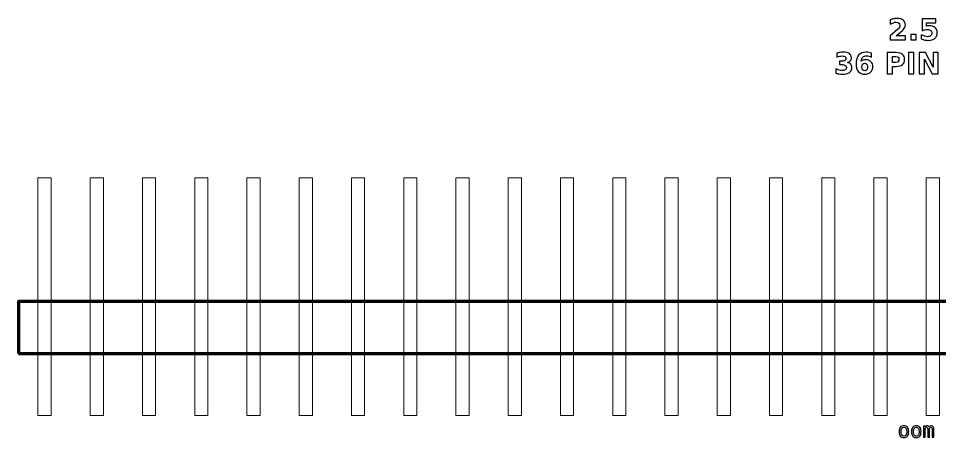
# Model space of a CAD drawing. Header units: centimetres. Extents: x -15.07 to -5.93, y -15.74 to -13.7.
# Drawn here: x -15.072 to -10.594, y -15.735 to -13.698 of the extents above; entities that cross this region are included whole.
import ezdxf

# ---------------------------------------------------------------- set-up
doc = ezdxf.new("R2010")
doc.units = ezdxf.units.CM
doc.header["$MEASUREMENT"] = 0
doc.layers.add('Layer 1', color=7, linetype='Continuous')

msp = doc.modelspace()

# ---------------------------------------------------------------- linework, layer by layer
at = {"layer": 'Layer 1', "color": 7, "lineweight": 20}
for points in [[(-14.977, -15.627), (-14.913, -15.627), (-14.913, -14.473), (-14.977, -14.473), (-14.977, -15.627)], [(-14.723, -15.627), (-14.659, -15.627), (-14.659, -14.473), (-14.723, -14.473), (-14.723, -15.627)], [(-14.469, -15.627), (-14.405, -15.627), (-14.405, -14.473), (-14.469, -14.473), (-14.469, -15.627)], [(-14.215, -15.627), (-14.151, -15.627), (-14.151, -14.473), (-14.215, -14.473), (-14.215, -15.627)], [(-13.961, -15.627), (-13.897, -15.627), (-13.897, -14.473), (-13.961, -14.473), (-13.961, -15.627)], [(-13.707, -15.627), (-13.643, -15.627), (-13.643, -14.473), (-13.707, -14.473), (-13.707, -15.627)], [(-13.453, -15.627), (-13.389, -15.627), (-13.389, -14.473), (-13.453, -14.473), (-13.453, -15.627)], [(-13.199, -15.627), (-13.135, -15.627), (-13.135, -14.473), (-13.199, -14.473), (-13.199, -15.627)], [(-12.945, -15.627), (-12.881, -15.627), (-12.881, -14.473), (-12.945, -14.473), (-12.945, -15.627)], [(-12.691, -15.627), (-12.627, -15.627), (-12.627, -14.473), (-12.691, -14.473), (-12.691, -15.627)], [(-12.437, -15.627), (-12.373, -15.627), (-12.373, -14.473), (-12.437, -14.473), (-12.437, -15.627)], [(-12.183, -15.627), (-12.119, -15.627), (-12.119, -14.473), (-12.183, -14.473), (-12.183, -15.627)], [(-11.929, -15.627), (-11.865, -15.627), (-11.865, -14.473), (-11.929, -14.473), (-11.929, -15.627)], [(-11.675, -15.627), (-11.611, -15.627), (-11.611, -14.473), (-11.675, -14.473), (-11.675, -15.627)], [(-11.421, -15.627), (-11.357, -15.627), (-11.357, -14.473), (-11.421, -14.473), (-11.421, -15.627)], [(-11.167, -15.627), (-11.103, -15.627), (-11.103, -14.473), (-11.167, -14.473), (-11.167, -15.627)], [(-10.913, -15.627), (-10.849, -15.627), (-10.849, -14.473), (-10.913, -14.473), (-10.913, -15.627)], [(-10.659, -15.627), (-10.595, -15.627), (-10.595, -14.473), (-10.659, -14.473), (-10.659, -15.627)]]:
    msp.add_lwpolyline(points, close=True, dxfattribs=at)
at = {"layer": 'Layer 1', "color": 7, "lineweight": 100}
msp.add_lwpolyline([(-15.072, -15.327), (-5.928, -15.327), (-5.928, -15.073), (-15.072, -15.073), (-15.072, -15.327)], close=True, dxfattribs=at)
at = {"layer": 'Layer 1', "color": 250}
for points, knots in [([(-10.80502, -13.78297), (-10.80502, -13.78297), (-10.75974, -13.78297), (-10.75974, -13.78297), (-10.75974, -13.78297), (-10.75974, -13.78297), (-10.75974, -13.80247), (-10.75974, -13.80247), (-10.75974, -13.80247), (-10.75974, -13.80247), (-10.83451, -13.80247), (-10.83451, -13.80247), (-10.83451, -13.80247), (-10.83451, -13.80247), (-10.83451, -13.78297), (-10.83451, -13.78297), (-10.83451, -13.78297), (-10.83451, -13.78297), (-10.79695, -13.74984), (-10.79695, -13.74984), (-10.79695, -13.74984), (-10.79359, -13.7468), (-10.79112, -13.74384), (-10.78952, -13.74095), (-10.78952, -13.74095), (-10.7879, -13.73805), (-10.7871, -13.73504), (-10.7871, -13.73191), (-10.7871, -13.73191), (-10.7871, -13.72709), (-10.78872, -13.72321), (-10.79196, -13.72027), (-10.79196, -13.72027), (-10.79519, -13.71733), (-10.79949, -13.71588), (-10.80488, -13.71588), (-10.80488, -13.71588), (-10.80901, -13.71588), (-10.81353, -13.71677), (-10.81845, -13.71853), (-10.81845, -13.71853), (-10.82336, -13.7203), (-10.82863, -13.72293), (-10.83423, -13.72641), (-10.83423, -13.72641), (-10.83423, -13.72641), (-10.83423, -13.70381), (-10.83423, -13.70381), (-10.83423, -13.70381), (-10.82825, -13.70184), (-10.82235, -13.70033), (-10.81652, -13.6993), (-10.81652, -13.6993), (-10.81068, -13.69826), (-10.80497, -13.69774), (-10.79935, -13.69774), (-10.79935, -13.69774), (-10.78705, -13.69774), (-10.77748, -13.70045), (-10.77066, -13.70588), (-10.77066, -13.70588), (-10.76384, -13.71129), (-10.76043, -13.71884), (-10.76043, -13.72855), (-10.76043, -13.72855), (-10.76043, -13.73415), (-10.76188, -13.73937), (-10.76478, -13.74422), (-10.76478, -13.74422), (-10.76767, -13.74906), (-10.77376, -13.75555), (-10.78303, -13.76369), (-10.78303, -13.76369), (-10.78303, -13.76369), (-10.80502, -13.78297), (-10.80502, -13.78297)], [0, 0, 0, 0, 0.0526316, 0.0526316, 0.0526316, 0.0526316, 0.1052632, 0.1052632, 0.1052632, 0.1052632, 0.1578947, 0.1578947, 0.1578947, 0.1578947, 0.2105263, 0.2105263, 0.2105263, 0.2105263, 0.2631579, 0.2631579, 0.2631579, 0.2631579, 0.3157895, 0.3157895, 0.3157895, 0.3157895, 0.3684211, 0.3684211, 0.3684211, 0.3684211, 0.4210526, 0.4210526, 0.4210526, 0.4210526, 0.4736842, 0.4736842, 0.4736842, 0.4736842, 0.5263158, 0.5263158, 0.5263158, 0.5263158, 0.5789474, 0.5789474, 0.5789474, 0.5789474, 0.6315789, 0.6315789, 0.6315789, 0.6315789, 0.6842105, 0.6842105, 0.6842105, 0.6842105, 0.7368421, 0.7368421, 0.7368421, 0.7368421, 0.7894737, 0.7894737, 0.7894737, 0.7894737, 0.8421053, 0.8421053, 0.8421053, 0.8421053, 0.8947368, 0.8947368, 0.8947368, 0.8947368, 0.9473684, 0.9473684, 0.9473684, 0.9473684, 1, 1, 1, 1]), ([(-10.67893, -13.6996), (-10.67893, -13.6996), (-10.61299, -13.6996), (-10.61299, -13.6996), (-10.61299, -13.6996), (-10.61299, -13.6996), (-10.61299, -13.7191), (-10.61299, -13.7191), (-10.61299, -13.7191), (-10.61299, -13.7191), (-10.65779, -13.7191), (-10.65779, -13.7191), (-10.65779, -13.7191), (-10.65779, -13.7191), (-10.65779, -13.73502), (-10.65779, -13.73502), (-10.65779, -13.73502), (-10.65577, -13.73448), (-10.65374, -13.73406), (-10.6517, -13.73375), (-10.6517, -13.73375), (-10.64965, -13.73344), (-10.64751, -13.7333), (-10.64532, -13.7333), (-10.64532, -13.7333), (-10.63277, -13.7333), (-10.62301, -13.73643), (-10.61602, -13.74271), (-10.61602, -13.74271), (-10.60904, -13.74897), (-10.60556, -13.75771), (-10.60556, -13.76891), (-10.60556, -13.76891), (-10.60556, -13.78003), (-10.60937, -13.78874), (-10.61696, -13.79504), (-10.61696, -13.79504), (-10.62456, -13.80132), (-10.63512, -13.80447), (-10.64862, -13.80447), (-10.64862, -13.80447), (-10.65445, -13.80447), (-10.66024, -13.8039), (-10.66595, -13.80278), (-10.66595, -13.80278), (-10.67167, -13.80165), (-10.67736, -13.79995), (-10.683, -13.79765), (-10.683, -13.79765), (-10.683, -13.79765), (-10.683, -13.77676), (-10.683, -13.77676), (-10.683, -13.77676), (-10.6774, -13.77999), (-10.67209, -13.78239), (-10.66706, -13.78398), (-10.66706, -13.78398), (-10.66202, -13.78561), (-10.65727, -13.78641), (-10.65283, -13.78641), (-10.65283, -13.78641), (-10.64638, -13.78641), (-10.64133, -13.78483), (-10.63763, -13.78168), (-10.63763, -13.78168), (-10.63394, -13.77855), (-10.63208, -13.7743), (-10.63208, -13.76891), (-10.63208, -13.76891), (-10.63208, -13.7635), (-10.63394, -13.75924), (-10.63763, -13.75612), (-10.63763, -13.75612), (-10.64133, -13.75299), (-10.64638, -13.75144), (-10.65283, -13.75144), (-10.65283, -13.75144), (-10.65664, -13.75144), (-10.66071, -13.75193), (-10.66501, -13.75292), (-10.66501, -13.75292), (-10.66934, -13.7539), (-10.67397, -13.75543), (-10.67893, -13.7575), (-10.67893, -13.7575), (-10.67893, -13.7575), (-10.67893, -13.6996), (-10.67893, -13.6996)], [0, 0, 0, 0, 0.0454545, 0.0454545, 0.0454545, 0.0454545, 0.0909091, 0.0909091, 0.0909091, 0.0909091, 0.1363636, 0.1363636, 0.1363636, 0.1363636, 0.1818182, 0.1818182, 0.1818182, 0.1818182, 0.2272727, 0.2272727, 0.2272727, 0.2272727, 0.2727273, 0.2727273, 0.2727273, 0.2727273, 0.3181818, 0.3181818, 0.3181818, 0.3181818, 0.3636364, 0.3636364, 0.3636364, 0.3636364, 0.4090909, 0.4090909, 0.4090909, 0.4090909, 0.4545455, 0.4545455, 0.4545455, 0.4545455, 0.5, 0.5, 0.5, 0.5, 0.5454545, 0.5454545, 0.5454545, 0.5454545, 0.5909091, 0.5909091, 0.5909091, 0.5909091, 0.6363636, 0.6363636, 0.6363636, 0.6363636, 0.6818182, 0.6818182, 0.6818182, 0.6818182, 0.7272727, 0.7272727, 0.7272727, 0.7272727, 0.7727273, 0.7727273, 0.7727273, 0.7727273, 0.8181818, 0.8181818, 0.8181818, 0.8181818, 0.8636364, 0.8636364, 0.8636364, 0.8636364, 0.9090909, 0.9090909, 0.9090909, 0.9090909, 0.9545455, 0.9545455, 0.9545455, 0.9545455, 1, 1, 1, 1]), ([(-10.7331, -13.7758), (-10.7331, -13.7758), (-10.70828, -13.7758), (-10.70828, -13.7758), (-10.70828, -13.7758), (-10.70828, -13.7758), (-10.70828, -13.80247), (-10.70828, -13.80247), (-10.70828, -13.80247), (-10.70828, -13.80247), (-10.7331, -13.80247), (-10.7331, -13.80247), (-10.7331, -13.80247), (-10.7331, -13.80247), (-10.7331, -13.7758), (-10.7331, -13.7758)], [0, 0, 0, 0, 0.25, 0.25, 0.25, 0.25, 0.5, 0.5, 0.5, 0.5, 0.75, 0.75, 0.75, 0.75, 1, 1, 1, 1]), ([(-11.04152, -13.91124), (-11.0346, -13.91303), (-11.02931, -13.91616), (-11.02571, -13.92058), (-11.02571, -13.92058), (-11.02211, -13.92502), (-11.0203, -13.93064), (-11.0203, -13.93749), (-11.0203, -13.93749), (-11.0203, -13.94769), (-11.02421, -13.95545), (-11.03201, -13.96077), (-11.03201, -13.96077), (-11.03982, -13.96606), (-11.05121, -13.96872), (-11.06619, -13.96872), (-11.06619, -13.96872), (-11.07148, -13.96872), (-11.07677, -13.9683), (-11.08209, -13.96745), (-11.08209, -13.96745), (-11.08738, -13.9666), (-11.09262, -13.96531), (-11.09782, -13.96362), (-11.09782, -13.96362), (-11.09782, -13.96362), (-11.09782, -13.94315), (-11.09782, -13.94315), (-11.09782, -13.94315), (-11.09286, -13.94562), (-11.08794, -13.94751), (-11.08305, -13.94878), (-11.08305, -13.94878), (-11.07816, -13.95002), (-11.07334, -13.95066), (-11.06861, -13.95066), (-11.06861, -13.95066), (-11.06158, -13.95066), (-11.05619, -13.94943), (-11.05245, -13.94701), (-11.05245, -13.94701), (-11.04871, -13.94457), (-11.04683, -13.94109), (-11.04683, -13.93652), (-11.04683, -13.93652), (-11.04683, -13.93184), (-11.04876, -13.92829), (-11.05259, -13.92589), (-11.05259, -13.92589), (-11.05643, -13.92347), (-11.06209, -13.92227), (-11.06957, -13.92227), (-11.06957, -13.92227), (-11.06957, -13.92227), (-11.08018, -13.92227), (-11.08018, -13.92227), (-11.08018, -13.92227), (-11.08018, -13.92227), (-11.08018, -13.90517), (-11.08018, -13.90517), (-11.08018, -13.90517), (-11.08018, -13.90517), (-11.06903, -13.90517), (-11.06903, -13.90517), (-11.06903, -13.90517), (-11.06235, -13.90517), (-11.05741, -13.90414), (-11.05415, -13.90204), (-11.05415, -13.90204), (-11.05088, -13.89995), (-11.04925, -13.89678), (-11.04925, -13.89252), (-11.04925, -13.89252), (-11.04925, -13.88857), (-11.05083, -13.88551), (-11.054, -13.88337), (-11.054, -13.88337), (-11.05718, -13.88121), (-11.06165, -13.88013), (-11.06743, -13.88013), (-11.06743, -13.88013), (-11.07171, -13.88013), (-11.07602, -13.8806), (-11.08039, -13.88156), (-11.08039, -13.88156), (-11.08474, -13.88252), (-11.08907, -13.88396), (-11.0934, -13.88584), (-11.0934, -13.88584), (-11.0934, -13.88584), (-11.0934, -13.86641), (-11.0934, -13.86641), (-11.0934, -13.86641), (-11.08815, -13.86493), (-11.08298, -13.86383), (-11.07783, -13.8631), (-11.07783, -13.8631), (-11.07268, -13.86237), (-11.06765, -13.86199), (-11.06268, -13.86199), (-11.06268, -13.86199), (-11.04932, -13.86199), (-11.03931, -13.86418), (-11.03267, -13.86858), (-11.03267, -13.86858), (-11.02604, -13.87295), (-11.02273, -13.87956), (-11.02273, -13.88838), (-11.02273, -13.88838), (-11.02273, -13.89438), (-11.0243, -13.89932), (-11.02748, -13.90315), (-11.02748, -13.90315), (-11.03065, -13.90698), (-11.03533, -13.90969), (-11.04152, -13.91124)], [0, 0, 0, 0, 0.0344828, 0.0344828, 0.0344828, 0.0344828, 0.0689655, 0.0689655, 0.0689655, 0.0689655, 0.1034483, 0.1034483, 0.1034483, 0.1034483, 0.137931, 0.137931, 0.137931, 0.137931, 0.1724138, 0.1724138, 0.1724138, 0.1724138, 0.2068966, 0.2068966, 0.2068966, 0.2068966, 0.2413793, 0.2413793, 0.2413793, 0.2413793, 0.2758621, 0.2758621, 0.2758621, 0.2758621, 0.3103448, 0.3103448, 0.3103448, 0.3103448, 0.3448276, 0.3448276, 0.3448276, 0.3448276, 0.3793103, 0.3793103, 0.3793103, 0.3793103, 0.4137931, 0.4137931, 0.4137931, 0.4137931, 0.4482759, 0.4482759, 0.4482759, 0.4482759, 0.4827586, 0.4827586, 0.4827586, 0.4827586, 0.5172414, 0.5172414, 0.5172414, 0.5172414, 0.5517241, 0.5517241, 0.5517241, 0.5517241, 0.5862069, 0.5862069, 0.5862069, 0.5862069, 0.6206897, 0.6206897, 0.6206897, 0.6206897, 0.6551724, 0.6551724, 0.6551724, 0.6551724, 0.6896552, 0.6896552, 0.6896552, 0.6896552, 0.7241379, 0.7241379, 0.7241379, 0.7241379, 0.7586207, 0.7586207, 0.7586207, 0.7586207, 0.7931034, 0.7931034, 0.7931034, 0.7931034, 0.8275862, 0.8275862, 0.8275862, 0.8275862, 0.862069, 0.862069, 0.862069, 0.862069, 0.8965517, 0.8965517, 0.8965517, 0.8965517, 0.9310345, 0.9310345, 0.9310345, 0.9310345, 0.9655172, 0.9655172, 0.9655172, 0.9655172, 1, 1, 1, 1]), ([(-10.92522, -13.86653), (-10.92522, -13.86653), (-10.92522, -13.88556), (-10.92522, -13.88556), (-10.92522, -13.88556), (-10.92959, -13.88349), (-10.93368, -13.88196), (-10.93754, -13.88097), (-10.93754, -13.88097), (-10.9414, -13.87998), (-10.94518, -13.87949), (-10.94885, -13.87949), (-10.94885, -13.87949), (-10.95676, -13.87949), (-10.96289, -13.88168), (-10.96731, -13.88608), (-10.96731, -13.88608), (-10.97171, -13.89045), (-10.9743, -13.89696), (-10.97503, -13.9056), (-10.97503, -13.9056), (-10.972, -13.90336), (-10.9687, -13.90167), (-10.96517, -13.90054), (-10.96517, -13.90054), (-10.96165, -13.89941), (-10.95779, -13.89885), (-10.9536, -13.89885), (-10.9536, -13.89885), (-10.94309, -13.89885), (-10.9346, -13.90193), (-10.92816, -13.90809), (-10.92816, -13.90809), (-10.92169, -13.91423), (-10.91847, -13.92229), (-10.91847, -13.93227), (-10.91847, -13.93227), (-10.91847, -13.9433), (-10.92207, -13.95212), (-10.92929, -13.95877), (-10.92929, -13.95877), (-10.93648, -13.9654), (-10.94617, -13.96872), (-10.95828, -13.96872), (-10.95828, -13.96872), (-10.97164, -13.96872), (-10.98199, -13.9642), (-10.98933, -13.95517), (-10.98933, -13.95517), (-10.99664, -13.94616), (-11.00031, -13.93335), (-11.00031, -13.91677), (-11.00031, -13.91677), (-11.00031, -13.89979), (-10.99603, -13.88643), (-10.98747, -13.87672), (-10.98747, -13.87672), (-10.97889, -13.867), (-10.96715, -13.86213), (-10.95222, -13.86213), (-10.95222, -13.86213), (-10.94749, -13.86213), (-10.9429, -13.86251), (-10.93843, -13.86324), (-10.93843, -13.86324), (-10.93399, -13.86397), (-10.92959, -13.86507), (-10.92522, -13.86653)], [0, 0, 0, 0, 0.0588235, 0.0588235, 0.0588235, 0.0588235, 0.1176471, 0.1176471, 0.1176471, 0.1176471, 0.1764706, 0.1764706, 0.1764706, 0.1764706, 0.2352941, 0.2352941, 0.2352941, 0.2352941, 0.2941176, 0.2941176, 0.2941176, 0.2941176, 0.3529412, 0.3529412, 0.3529412, 0.3529412, 0.4117647, 0.4117647, 0.4117647, 0.4117647, 0.4705882, 0.4705882, 0.4705882, 0.4705882, 0.5294118, 0.5294118, 0.5294118, 0.5294118, 0.5882353, 0.5882353, 0.5882353, 0.5882353, 0.6470588, 0.6470588, 0.6470588, 0.6470588, 0.7058824, 0.7058824, 0.7058824, 0.7058824, 0.7647059, 0.7647059, 0.7647059, 0.7647059, 0.8235294, 0.8235294, 0.8235294, 0.8235294, 0.8823529, 0.8823529, 0.8823529, 0.8823529, 0.9411765, 0.9411765, 0.9411765, 0.9411765, 1, 1, 1, 1]), ([(-10.84878, -13.86385), (-10.84878, -13.86385), (-10.80476, -13.86385), (-10.80476, -13.86385), (-10.80476, -13.86385), (-10.79166, -13.86385), (-10.78161, -13.86677), (-10.7746, -13.87258), (-10.7746, -13.87258), (-10.7676, -13.87839), (-10.76409, -13.88666), (-10.76409, -13.89741), (-10.76409, -13.89741), (-10.76409, -13.90818), (-10.7676, -13.91648), (-10.7746, -13.92229), (-10.7746, -13.92229), (-10.78161, -13.9281), (-10.79166, -13.93102), (-10.80476, -13.93102), (-10.80476, -13.93102), (-10.80476, -13.93102), (-10.82225, -13.93102), (-10.82225, -13.93102), (-10.82225, -13.93102), (-10.82225, -13.93102), (-10.82225, -13.96672), (-10.82225, -13.96672), (-10.82225, -13.96672), (-10.82225, -13.96672), (-10.84878, -13.96672), (-10.84878, -13.96672), (-10.84878, -13.96672), (-10.84878, -13.96672), (-10.84878, -13.86385), (-10.84878, -13.86385)], [0, 0, 0, 0, 0.1111111, 0.1111111, 0.1111111, 0.1111111, 0.2222222, 0.2222222, 0.2222222, 0.2222222, 0.3333333, 0.3333333, 0.3333333, 0.3333333, 0.4444444, 0.4444444, 0.4444444, 0.4444444, 0.5555556, 0.5555556, 0.5555556, 0.5555556, 0.6666667, 0.6666667, 0.6666667, 0.6666667, 0.7777778, 0.7777778, 0.7777778, 0.7777778, 0.8888889, 0.8888889, 0.8888889, 0.8888889, 1, 1, 1, 1]), ([(-10.74537, -13.86385), (-10.74537, -13.86385), (-10.71884, -13.86385), (-10.71884, -13.86385), (-10.71884, -13.86385), (-10.71884, -13.86385), (-10.71884, -13.96672), (-10.71884, -13.96672), (-10.71884, -13.96672), (-10.71884, -13.96672), (-10.74537, -13.96672), (-10.74537, -13.96672), (-10.74537, -13.96672), (-10.74537, -13.96672), (-10.74537, -13.86385), (-10.74537, -13.86385)], [0, 0, 0, 0, 0.25, 0.25, 0.25, 0.25, 0.5, 0.5, 0.5, 0.5, 0.75, 0.75, 0.75, 0.75, 1, 1, 1, 1]), ([(-10.69288, -13.86385), (-10.69288, -13.86385), (-10.66325, -13.86385), (-10.66325, -13.86385), (-10.66325, -13.86385), (-10.66325, -13.86385), (-10.62583, -13.93441), (-10.62583, -13.93441), (-10.62583, -13.93441), (-10.62583, -13.93441), (-10.62583, -13.86385), (-10.62583, -13.86385), (-10.62583, -13.86385), (-10.62583, -13.86385), (-10.60069, -13.86385), (-10.60069, -13.86385), (-10.60069, -13.86385), (-10.60069, -13.86385), (-10.60069, -13.96672), (-10.60069, -13.96672), (-10.60069, -13.96672), (-10.60069, -13.96672), (-10.63032, -13.96672), (-10.63032, -13.96672), (-10.63032, -13.96672), (-10.63032, -13.96672), (-10.66774, -13.89616), (-10.66774, -13.89616), (-10.66774, -13.89616), (-10.66774, -13.89616), (-10.66774, -13.96672), (-10.66774, -13.96672), (-10.66774, -13.96672), (-10.66774, -13.96672), (-10.69288, -13.96672), (-10.69288, -13.96672), (-10.69288, -13.96672), (-10.69288, -13.96672), (-10.69288, -13.86385), (-10.69288, -13.86385)], [0, 0, 0, 0, 0.1, 0.1, 0.1, 0.1, 0.2, 0.2, 0.2, 0.2, 0.3, 0.3, 0.3, 0.3, 0.4, 0.4, 0.4, 0.4, 0.5, 0.5, 0.5, 0.5, 0.6, 0.6, 0.6, 0.6, 0.7, 0.7, 0.7, 0.7, 0.8, 0.8, 0.8, 0.8, 0.9, 0.9, 0.9, 0.9, 1, 1, 1, 1]), ([(-10.958, -13.91594), (-10.96266, -13.91594), (-10.96614, -13.91745), (-10.96844, -13.92046), (-10.96844, -13.92046), (-10.97077, -13.92347), (-10.97192, -13.92799), (-10.97192, -13.93398), (-10.97192, -13.93398), (-10.97192, -13.94), (-10.97077, -13.94452), (-10.96844, -13.94753), (-10.96844, -13.94753), (-10.96614, -13.95054), (-10.96266, -13.95204), (-10.958, -13.95204), (-10.958, -13.95204), (-10.95332, -13.95204), (-10.94982, -13.95054), (-10.94751, -13.94753), (-10.94751, -13.94753), (-10.94518, -13.94452), (-10.94403, -13.94), (-10.94403, -13.93398), (-10.94403, -13.93398), (-10.94403, -13.92799), (-10.94518, -13.92347), (-10.94751, -13.92046), (-10.94751, -13.92046), (-10.94982, -13.91745), (-10.95332, -13.91594), (-10.958, -13.91594)], [0, 0, 0, 0, 0.125, 0.125, 0.125, 0.125, 0.25, 0.25, 0.25, 0.25, 0.375, 0.375, 0.375, 0.375, 0.5, 0.5, 0.5, 0.5, 0.625, 0.625, 0.625, 0.625, 0.75, 0.75, 0.75, 0.75, 0.875, 0.875, 0.875, 0.875, 1, 1, 1, 1]), ([(-10.82225, -13.88307), (-10.82225, -13.88307), (-10.82225, -13.9118), (-10.82225, -13.9118), (-10.82225, -13.9118), (-10.82225, -13.9118), (-10.80758, -13.9118), (-10.80758, -13.9118), (-10.80758, -13.9118), (-10.80243, -13.9118), (-10.79845, -13.91056), (-10.79565, -13.90804), (-10.79565, -13.90804), (-10.79285, -13.90555), (-10.79144, -13.902), (-10.79144, -13.89741), (-10.79144, -13.89741), (-10.79144, -13.8928), (-10.79285, -13.88927), (-10.79565, -13.88678), (-10.79565, -13.88678), (-10.79845, -13.88431), (-10.80243, -13.88307), (-10.80758, -13.88307), (-10.80758, -13.88307), (-10.80758, -13.88307), (-10.82225, -13.88307), (-10.82225, -13.88307)], [0, 0, 0, 0, 0.1428571, 0.1428571, 0.1428571, 0.1428571, 0.2857143, 0.2857143, 0.2857143, 0.2857143, 0.4285714, 0.4285714, 0.4285714, 0.4285714, 0.5714286, 0.5714286, 0.5714286, 0.5714286, 0.7142857, 0.7142857, 0.7142857, 0.7142857, 0.8571429, 0.8571429, 0.8571429, 0.8571429, 1, 1, 1, 1]), ([(-10.76772, -15.67761), (-10.76014, -15.67761), (-10.75434, -15.68006), (-10.75032, -15.68498), (-10.75032, -15.68498), (-10.7463, -15.6899), (-10.74429, -15.69702), (-10.74429, -15.70632), (-10.74429, -15.70632), (-10.74429, -15.71567), (-10.74629, -15.72279), (-10.75029, -15.72769), (-10.75029, -15.72769), (-10.75431, -15.73259), (-10.76011, -15.73504), (-10.76772, -15.73504), (-10.76772, -15.73504), (-10.77532, -15.73504), (-10.78111, -15.73259), (-10.78513, -15.72769), (-10.78513, -15.72769), (-10.78913, -15.72279), (-10.79113, -15.71567), (-10.79113, -15.70632), (-10.79113, -15.70632), (-10.79113, -15.69702), (-10.78913, -15.6899), (-10.78513, -15.68498), (-10.78513, -15.68498), (-10.78111, -15.68006), (-10.77532, -15.67761), (-10.76772, -15.67761)], [0, 0, 0, 0, 0.125, 0.125, 0.125, 0.125, 0.25, 0.25, 0.25, 0.25, 0.375, 0.375, 0.375, 0.375, 0.5, 0.5, 0.5, 0.5, 0.625, 0.625, 0.625, 0.625, 0.75, 0.75, 0.75, 0.75, 0.875, 0.875, 0.875, 0.875, 1, 1, 1, 1]), ([(-10.76772, -15.68523), (-10.77229, -15.68523), (-10.77574, -15.687), (-10.77809, -15.69055), (-10.77809, -15.69055), (-10.78044, -15.6941), (-10.78161, -15.69937), (-10.78161, -15.70632), (-10.78161, -15.70632), (-10.78161, -15.71325), (-10.78044, -15.7185), (-10.77809, -15.72207), (-10.77809, -15.72207), (-10.77574, -15.72564), (-10.77229, -15.72742), (-10.76772, -15.72742), (-10.76772, -15.72742), (-10.76314, -15.72742), (-10.75967, -15.72564), (-10.75732, -15.72207), (-10.75732, -15.72207), (-10.75497, -15.7185), (-10.75381, -15.71325), (-10.75381, -15.70632), (-10.75381, -15.70632), (-10.75381, -15.69937), (-10.75497, -15.6941), (-10.75732, -15.69055), (-10.75732, -15.69055), (-10.75967, -15.687), (-10.76314, -15.68523), (-10.76772, -15.68523)], [0, 0, 0, 0, 0.125, 0.125, 0.125, 0.125, 0.25, 0.25, 0.25, 0.25, 0.375, 0.375, 0.375, 0.375, 0.5, 0.5, 0.5, 0.5, 0.625, 0.625, 0.625, 0.625, 0.75, 0.75, 0.75, 0.75, 0.875, 0.875, 0.875, 0.875, 1, 1, 1, 1]), ([(-10.70751, -15.67761), (-10.69993, -15.67761), (-10.69413, -15.68006), (-10.69011, -15.68498), (-10.69011, -15.68498), (-10.68609, -15.6899), (-10.68408, -15.69702), (-10.68408, -15.70632), (-10.68408, -15.70632), (-10.68408, -15.71567), (-10.68608, -15.72279), (-10.69008, -15.72769), (-10.69008, -15.72769), (-10.6941, -15.73259), (-10.6999, -15.73504), (-10.70751, -15.73504), (-10.70751, -15.73504), (-10.71511, -15.73504), (-10.7209, -15.73259), (-10.72492, -15.72769), (-10.72492, -15.72769), (-10.72892, -15.72279), (-10.73092, -15.71567), (-10.73092, -15.70632), (-10.73092, -15.70632), (-10.73092, -15.69702), (-10.72892, -15.6899), (-10.72492, -15.68498), (-10.72492, -15.68498), (-10.7209, -15.68006), (-10.71511, -15.67761), (-10.70751, -15.67761)], [0, 0, 0, 0, 0.125, 0.125, 0.125, 0.125, 0.25, 0.25, 0.25, 0.25, 0.375, 0.375, 0.375, 0.375, 0.5, 0.5, 0.5, 0.5, 0.625, 0.625, 0.625, 0.625, 0.75, 0.75, 0.75, 0.75, 0.875, 0.875, 0.875, 0.875, 1, 1, 1, 1]), ([(-10.70751, -15.68523), (-10.71208, -15.68523), (-10.71553, -15.687), (-10.71788, -15.69055), (-10.71788, -15.69055), (-10.72023, -15.6941), (-10.7214, -15.69937), (-10.7214, -15.70632), (-10.7214, -15.70632), (-10.7214, -15.71325), (-10.72023, -15.7185), (-10.71788, -15.72207), (-10.71788, -15.72207), (-10.71553, -15.72564), (-10.71208, -15.72742), (-10.70751, -15.72742), (-10.70751, -15.72742), (-10.70293, -15.72742), (-10.69946, -15.72564), (-10.69711, -15.72207), (-10.69711, -15.72207), (-10.69476, -15.7185), (-10.6936, -15.71325), (-10.6936, -15.70632), (-10.6936, -15.70632), (-10.6936, -15.69937), (-10.69476, -15.6941), (-10.69711, -15.69055), (-10.69711, -15.69055), (-10.69946, -15.687), (-10.70293, -15.68523), (-10.70751, -15.68523)], [0, 0, 0, 0, 0.125, 0.125, 0.125, 0.125, 0.25, 0.25, 0.25, 0.25, 0.375, 0.375, 0.375, 0.375, 0.5, 0.5, 0.5, 0.5, 0.625, 0.625, 0.625, 0.625, 0.75, 0.75, 0.75, 0.75, 0.875, 0.875, 0.875, 0.875, 1, 1, 1, 1]), ([(-10.64439, -15.6845), (-10.64329, -15.68215), (-10.64187, -15.68041), (-10.64015, -15.6793), (-10.64015, -15.6793), (-10.63845, -15.67818), (-10.63639, -15.67761), (-10.63399, -15.67761), (-10.63399, -15.67761), (-10.62959, -15.67761), (-10.62648, -15.67931), (-10.62468, -15.68271), (-10.62468, -15.68271), (-10.62287, -15.68612), (-10.62197, -15.69252), (-10.62197, -15.70193), (-10.62197, -15.70193), (-10.62197, -15.70193), (-10.62197, -15.73362), (-10.62197, -15.73362), (-10.62197, -15.73362), (-10.62197, -15.73362), (-10.63017, -15.73362), (-10.63017, -15.73362), (-10.63017, -15.73362), (-10.63017, -15.73362), (-10.63017, -15.70232), (-10.63017, -15.70232), (-10.63017, -15.70232), (-10.63017, -15.6946), (-10.6306, -15.68982), (-10.63147, -15.68793), (-10.63147, -15.68793), (-10.63232, -15.68607), (-10.6339, -15.68513), (-10.63619, -15.68513), (-10.63619, -15.68513), (-10.63879, -15.68513), (-10.64057, -15.68613), (-10.64154, -15.68813), (-10.64154, -15.68813), (-10.64249, -15.69013), (-10.64297, -15.69487), (-10.64297, -15.70232), (-10.64297, -15.70232), (-10.64297, -15.70232), (-10.64297, -15.73362), (-10.64297, -15.73362), (-10.64297, -15.73362), (-10.64297, -15.73362), (-10.65117, -15.73362), (-10.65117, -15.73362), (-10.65117, -15.73362), (-10.65117, -15.73362), (-10.65117, -15.70232), (-10.65117, -15.70232), (-10.65117, -15.70232), (-10.65117, -15.6945), (-10.65164, -15.68968), (-10.65257, -15.68787), (-10.65257, -15.68787), (-10.65349, -15.68605), (-10.65515, -15.68513), (-10.65757, -15.68513), (-10.65757, -15.68513), (-10.65995, -15.68513), (-10.66161, -15.68613), (-10.66252, -15.68813), (-10.66252, -15.68813), (-10.66346, -15.69013), (-10.66392, -15.69487), (-10.66392, -15.70232), (-10.66392, -15.70232), (-10.66392, -15.70232), (-10.66392, -15.73362), (-10.66392, -15.73362), (-10.66392, -15.73362), (-10.66392, -15.73362), (-10.67207, -15.73362), (-10.67207, -15.73362), (-10.67207, -15.73362), (-10.67207, -15.73362), (-10.67207, -15.67893), (-10.67207, -15.67893), (-10.67207, -15.67893), (-10.67207, -15.67893), (-10.66392, -15.67893), (-10.66392, -15.67893), (-10.66392, -15.67893), (-10.66392, -15.67893), (-10.66392, -15.68361), (-10.66392, -15.68361), (-10.66392, -15.68361), (-10.66286, -15.68166), (-10.66151, -15.68018), (-10.65989, -15.67915), (-10.65989, -15.67915), (-10.65829, -15.67813), (-10.65645, -15.67761), (-10.6544, -15.67761), (-10.6544, -15.67761), (-10.65192, -15.67761), (-10.64987, -15.67818), (-10.64822, -15.67931), (-10.64822, -15.67931), (-10.64657, -15.68046), (-10.6453, -15.68218), (-10.64439, -15.6845)], [0, 0, 0, 0, 0.037037, 0.037037, 0.037037, 0.037037, 0.0740741, 0.0740741, 0.0740741, 0.0740741, 0.1111111, 0.1111111, 0.1111111, 0.1111111, 0.1481481, 0.1481481, 0.1481481, 0.1481481, 0.1851852, 0.1851852, 0.1851852, 0.1851852, 0.2222222, 0.2222222, 0.2222222, 0.2222222, 0.2592593, 0.2592593, 0.2592593, 0.2592593, 0.2962963, 0.2962963, 0.2962963, 0.2962963, 0.3333333, 0.3333333, 0.3333333, 0.3333333, 0.3703704, 0.3703704, 0.3703704, 0.3703704, 0.4074074, 0.4074074, 0.4074074, 0.4074074, 0.4444444, 0.4444444, 0.4444444, 0.4444444, 0.4814815, 0.4814815, 0.4814815, 0.4814815, 0.5185185, 0.5185185, 0.5185185, 0.5185185, 0.5555556, 0.5555556, 0.5555556, 0.5555556, 0.5925926, 0.5925926, 0.5925926, 0.5925926, 0.6296296, 0.6296296, 0.6296296, 0.6296296, 0.6666667, 0.6666667, 0.6666667, 0.6666667, 0.7037037, 0.7037037, 0.7037037, 0.7037037, 0.7407407, 0.7407407, 0.7407407, 0.7407407, 0.7777778, 0.7777778, 0.7777778, 0.7777778, 0.8148148, 0.8148148, 0.8148148, 0.8148148, 0.8518519, 0.8518519, 0.8518519, 0.8518519, 0.8888889, 0.8888889, 0.8888889, 0.8888889, 0.9259259, 0.9259259, 0.9259259, 0.9259259, 0.962963, 0.962963, 0.962963, 0.962963, 1, 1, 1, 1])]:
    msp.add_open_spline(points, degree=3, knots=knots, dxfattribs=at)

doc.saveas('drawing.dxf')
